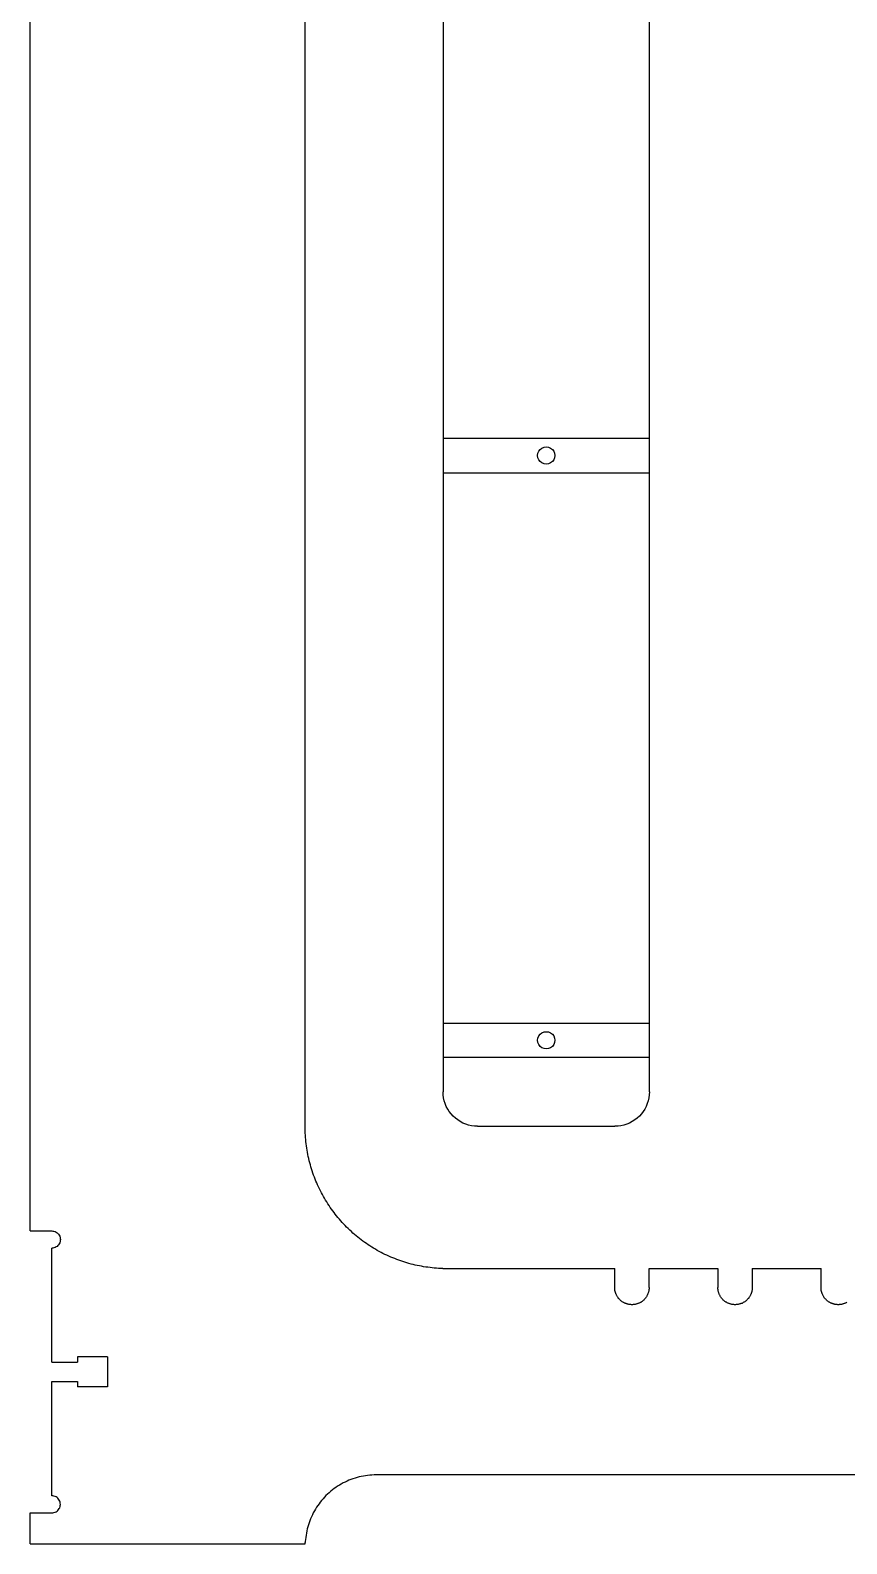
# Model space of a CAD drawing. Extents: x -24.7 to 24.7, y -45.9 to 45.9.
# Drawn here: x 0.98 to 12.85, y -45.93 to -23.93 of the extents above; entities that cross this region are included whole.
import ezdxf

# ---------------------------------------------------------------- set-up
doc = ezdxf.new("R2010")
doc.units = 0
doc.header["$MEASUREMENT"] = 0
doc.layers.get('0').update_dxf_attribs({"linetype": 'CONTINUOUS'})

msp = doc.modelspace()

# ---------------------------------------------------------------- linework, layer by layer
at = {"color": 3}
for p, q in [((4.98, -39.928), (4.98, -7.928)), ((0.981, -41.381), (0.981, -9.728)), ((6.984, -21.86), (6.984, -29.86)), ((9.984, -29.86), (9.984, -21.86)), ((6.984, -29.86), (6.984, -30.36)), ((9.984, -30.36), (9.984, -29.86)), ((6.984, -30.36), (6.984, -38.36)), ((9.984, -38.36), (9.984, -30.36)), ((6.984, -38.36), (6.984, -38.86)), ((9.984, -38.86), (9.984, -38.36)), ((6.984, -38.86), (6.984, -39.359)), ((9.984, -39.359), (9.984, -38.86)), ((1.294, -43.29), (1.294, -41.631)), ((9.48, -42.203), (9.48, -41.928)), ((9.98, -42.203), (9.98, -41.928)), ((10.98, -41.928), (10.98, -42.203)), ((11.48, -41.928), (11.48, -42.203)), ((12.48, -42.203), (12.48, -41.928)), ((1.669, -43.209), (1.669, -43.29)), ((2.106, -43.209), (2.106, -43.647)), ((1.294, -45.231), (1.294, -43.571)), ((1.669, -43.571), (1.669, -43.647)), ((0.981, -45.928), (0.981, -45.481))]:
    msp.add_line(p, q, dxfattribs=at)
at = {"color": 1}
for p, q in [((9.984, -29.86), (6.984, -29.86)), ((6.984, -30.36), (9.984, -30.36)), ((6.984, -38.36), (9.984, -38.36)), ((9.984, -38.86), (6.984, -38.86)), ((7.484, -39.859), (9.484, -39.859)), ((0.981, -41.381), (1.294, -41.381)), ((6.98, -41.928), (9.48, -41.928)), ((9.98, -41.928), (10.98, -41.928)), ((11.48, -41.928), (12.48, -41.928)), ((1.294, -43.29), (1.669, -43.29)), ((2.106, -43.209), (1.669, -43.209)), ((1.294, -43.571), (1.669, -43.571)), ((2.106, -43.647), (1.669, -43.647)), ((20.979, -44.928), (5.98, -44.928)), ((0.981, -45.481), (1.294, -45.481)), ((0.981, -45.928), (4.98, -45.928))]:
    msp.add_line(p, q, dxfattribs=at)
for p, q in [((8.359, -30.11), (8.364, -30.077)), ((8.364, -30.142), (8.359, -30.11)), ((8.364, -30.077), (8.376, -30.047)), ((8.376, -30.047), (8.396, -30.021)), ((8.396, -30.021), (8.422, -30.001)), ((8.422, -30.001), (8.452, -29.989)), ((8.452, -29.989), (8.484, -29.985)), ((8.484, -29.985), (8.517, -29.989)), ((8.517, -29.989), (8.547, -30.001)), ((8.547, -30.001), (8.573, -30.021)), ((8.573, -30.021), (8.593, -30.047)), ((8.593, -30.047), (8.605, -30.077)), ((8.605, -30.077), (8.609, -30.11)), ((8.609, -30.11), (8.605, -30.142)), ((8.376, -30.172), (8.364, -30.142)), ((8.396, -30.198), (8.376, -30.172)), ((8.422, -30.218), (8.396, -30.198)), ((8.452, -30.23), (8.422, -30.218)), ((8.484, -30.235), (8.452, -30.23)), ((8.517, -30.23), (8.484, -30.235)), ((8.547, -30.218), (8.517, -30.23)), ((8.573, -30.198), (8.547, -30.218)), ((8.593, -30.172), (8.573, -30.198)), ((8.605, -30.142), (8.593, -30.172)), ((8.422, -38.501), (8.452, -38.489)), ((8.452, -38.489), (8.484, -38.485)), ((8.484, -38.485), (8.517, -38.489)), ((8.517, -38.489), (8.547, -38.501)), ((8.359, -38.61), (8.364, -38.577)), ((8.364, -38.642), (8.359, -38.61)), ((8.364, -38.577), (8.376, -38.547)), ((8.376, -38.672), (8.364, -38.642)), ((8.376, -38.547), (8.396, -38.521)), ((8.396, -38.698), (8.376, -38.672)), ((8.396, -38.521), (8.422, -38.501)), ((8.422, -38.718), (8.396, -38.698)), ((8.452, -38.73), (8.422, -38.718)), ((8.547, -38.718), (8.517, -38.73)), ((8.547, -38.501), (8.573, -38.521)), ((8.573, -38.698), (8.547, -38.718)), ((8.573, -38.521), (8.593, -38.547)), ((8.593, -38.672), (8.573, -38.698)), ((8.593, -38.547), (8.605, -38.577)), ((8.605, -38.642), (8.593, -38.672)), ((8.605, -38.577), (8.609, -38.61)), ((8.609, -38.61), (8.605, -38.642)), ((8.484, -38.735), (8.452, -38.73)), ((8.517, -38.73), (8.484, -38.735)), ((6.986, -39.402), (6.984, -39.359)), ((9.984, -39.359), (9.983, -39.402)), ((6.992, -39.446), (6.986, -39.402)), ((7.002, -39.488), (6.992, -39.446)), ((7.015, -39.53), (7.002, -39.488)), ((7.031, -39.57), (7.015, -39.53)), ((7.051, -39.609), (7.031, -39.57)), ((9.938, -39.57), (9.918, -39.609)), ((9.954, -39.53), (9.938, -39.57)), ((9.967, -39.488), (9.954, -39.53)), ((9.977, -39.446), (9.967, -39.488)), ((9.983, -39.402), (9.977, -39.446)), ((7.075, -39.646), (7.051, -39.609)), ((7.101, -39.68), (7.075, -39.646)), ((7.131, -39.712), (7.101, -39.68)), ((7.163, -39.742), (7.131, -39.712)), ((7.198, -39.768), (7.163, -39.742)), ((7.234, -39.792), (7.198, -39.768)), ((7.273, -39.812), (7.234, -39.792)), ((7.313, -39.829), (7.273, -39.812)), ((9.696, -39.812), (9.656, -39.829)), ((9.734, -39.792), (9.696, -39.812)), ((9.771, -39.768), (9.734, -39.792)), ((9.806, -39.742), (9.771, -39.768)), ((9.838, -39.712), (9.806, -39.742)), ((9.868, -39.68), (9.838, -39.712)), ((9.894, -39.646), (9.868, -39.68)), ((9.918, -39.609), (9.894, -39.646)), ((4.981, -39.959), (4.98, -39.928)), ((4.983, -39.99), (4.981, -39.959)), ((4.985, -40.021), (4.983, -39.99)), ((4.987, -40.052), (4.985, -40.021)), ((7.355, -39.842), (7.313, -39.829)), ((7.398, -39.851), (7.355, -39.842)), ((7.441, -39.857), (7.398, -39.851)), ((7.484, -39.859), (7.441, -39.857)), ((9.528, -39.857), (9.484, -39.859)), ((9.571, -39.851), (9.528, -39.857)), ((9.614, -39.842), (9.571, -39.851)), ((9.656, -39.829), (9.614, -39.842)), ((4.99, -40.083), (4.987, -40.052)), ((4.994, -40.114), (4.99, -40.083)), ((4.998, -40.145), (4.994, -40.114)), ((5.002, -40.176), (4.998, -40.145)), ((5.007, -40.207), (5.002, -40.176)), ((5.012, -40.238), (5.007, -40.207)), ((5.018, -40.268), (5.012, -40.238)), ((5.024, -40.299), (5.018, -40.268)), ((5.031, -40.329), (5.024, -40.299)), ((5.038, -40.36), (5.031, -40.329)), ((5.046, -40.39), (5.038, -40.36)), ((5.054, -40.42), (5.046, -40.39)), ((5.063, -40.45), (5.054, -40.42)), ((5.072, -40.48), (5.063, -40.45)), ((5.081, -40.509), (5.072, -40.48)), ((5.091, -40.539), (5.081, -40.509)), ((5.101, -40.568), (5.091, -40.539)), ((5.112, -40.598), (5.101, -40.568)), ((5.123, -40.627), (5.112, -40.598)), ((5.135, -40.656), (5.123, -40.627)), ((5.147, -40.684), (5.135, -40.656)), ((5.16, -40.713), (5.147, -40.684)), ((5.173, -40.741), (5.16, -40.713)), ((5.186, -40.769), (5.173, -40.741)), ((5.2, -40.797), (5.186, -40.769)), ((5.214, -40.825), (5.2, -40.797)), ((5.229, -40.853), (5.214, -40.825)), ((5.244, -40.88), (5.229, -40.853)), ((5.26, -40.907), (5.244, -40.88)), ((5.275, -40.934), (5.26, -40.907)), ((5.292, -40.96), (5.275, -40.934)), ((5.309, -40.987), (5.292, -40.96)), ((5.326, -41.013), (5.309, -40.987)), ((5.343, -41.038), (5.326, -41.013)), ((5.361, -41.064), (5.343, -41.038)), ((5.379, -41.089), (5.361, -41.064)), ((5.398, -41.114), (5.379, -41.089)), ((5.417, -41.139), (5.398, -41.114)), ((5.436, -41.163), (5.417, -41.139)), ((5.456, -41.187), (5.436, -41.163)), ((5.476, -41.211), (5.456, -41.187)), ((5.497, -41.235), (5.476, -41.211)), ((5.518, -41.258), (5.497, -41.235)), ((5.539, -41.281), (5.518, -41.258)), ((5.56, -41.303), (5.539, -41.281)), ((5.582, -41.326), (5.56, -41.303)), ((5.604, -41.347), (5.582, -41.326)), ((5.627, -41.369), (5.604, -41.347)), ((1.294, -41.381), (1.31, -41.382)), ((1.31, -41.382), (1.326, -41.385)), ((1.326, -41.385), (1.341, -41.39)), ((1.341, -41.39), (1.356, -41.398)), ((1.356, -41.398), (1.37, -41.407)), ((1.37, -41.407), (1.382, -41.417)), ((1.382, -41.417), (1.393, -41.43)), ((1.393, -41.43), (1.402, -41.443)), ((1.402, -41.568), (1.393, -41.582)), ((1.402, -41.443), (1.409, -41.458)), ((1.409, -41.554), (1.402, -41.568)), ((1.409, -41.458), (1.414, -41.473)), ((1.414, -41.538), (1.409, -41.554)), ((1.414, -41.473), (1.418, -41.489)), ((1.418, -41.522), (1.414, -41.538)), ((1.418, -41.489), (1.419, -41.506)), ((1.419, -41.506), (1.418, -41.522)), ((5.65, -41.39), (5.627, -41.369)), ((5.673, -41.411), (5.65, -41.39)), ((5.697, -41.431), (5.673, -41.411)), ((5.72, -41.452), (5.697, -41.431)), ((5.744, -41.471), (5.72, -41.452)), ((5.769, -41.491), (5.744, -41.471)), ((5.794, -41.51), (5.769, -41.491)), ((5.819, -41.528), (5.794, -41.51)), ((5.844, -41.547), (5.819, -41.528)), ((5.869, -41.565), (5.844, -41.547)), ((5.895, -41.582), (5.869, -41.565)), ((1.31, -41.63), (1.294, -41.631)), ((1.326, -41.626), (1.31, -41.63)), ((1.341, -41.621), (1.326, -41.626)), ((1.356, -41.614), (1.341, -41.621)), ((1.37, -41.605), (1.356, -41.614)), ((1.382, -41.594), (1.37, -41.605)), ((1.393, -41.582), (1.382, -41.594)), ((5.921, -41.599), (5.895, -41.582)), ((5.948, -41.616), (5.921, -41.599)), ((5.974, -41.632), (5.948, -41.616)), ((6.001, -41.648), (5.974, -41.632)), ((6.028, -41.664), (6.001, -41.648)), ((6.055, -41.679), (6.028, -41.664)), ((6.083, -41.693), (6.055, -41.679)), ((6.11, -41.708), (6.083, -41.693)), ((6.138, -41.722), (6.11, -41.708)), ((6.167, -41.735), (6.138, -41.722)), ((6.195, -41.748), (6.167, -41.735)), ((6.223, -41.761), (6.195, -41.748)), ((6.252, -41.773), (6.223, -41.761)), ((6.281, -41.784), (6.252, -41.773)), ((6.31, -41.796), (6.281, -41.784)), ((6.339, -41.806), (6.31, -41.796)), ((6.369, -41.817), (6.339, -41.806)), ((6.398, -41.827), (6.369, -41.817)), ((6.428, -41.836), (6.398, -41.827)), ((6.458, -41.845), (6.428, -41.836)), ((6.488, -41.854), (6.458, -41.845)), ((6.518, -41.862), (6.488, -41.854)), ((6.548, -41.869), (6.518, -41.862)), ((6.579, -41.877), (6.548, -41.869)), ((6.609, -41.883), (6.579, -41.877)), ((6.64, -41.89), (6.609, -41.883)), ((6.67, -41.895), (6.64, -41.89)), ((6.701, -41.901), (6.67, -41.895)), ((6.732, -41.906), (6.701, -41.901)), ((6.763, -41.91), (6.732, -41.906)), ((6.794, -41.914), (6.763, -41.91)), ((6.824, -41.917), (6.794, -41.914)), ((6.856, -41.92), (6.824, -41.917)), ((6.887, -41.923), (6.856, -41.92)), ((6.918, -41.925), (6.887, -41.923)), ((6.949, -41.927), (6.918, -41.925)), ((6.98, -41.928), (6.949, -41.927)), ((9.48, -42.211), (9.48, -42.203)), ((9.481, -42.218), (9.48, -42.211)), ((9.481, -42.226), (9.481, -42.218)), ((9.482, -42.234), (9.481, -42.226)), ((9.483, -42.242), (9.482, -42.234)), ((9.978, -42.234), (9.977, -42.242)), ((9.979, -42.226), (9.978, -42.234)), ((9.98, -42.218), (9.979, -42.226)), ((9.98, -42.203), (9.98, -42.211)), ((9.98, -42.211), (9.98, -42.218)), ((10.98, -42.211), (10.98, -42.203)), ((10.981, -42.218), (10.98, -42.211)), ((10.981, -42.226), (10.981, -42.218)), ((10.982, -42.234), (10.981, -42.226)), ((10.983, -42.242), (10.982, -42.234)), ((11.478, -42.234), (11.477, -42.242)), ((11.479, -42.226), (11.478, -42.234)), ((11.48, -42.218), (11.479, -42.226)), ((11.48, -42.203), (11.48, -42.211)), ((11.48, -42.211), (11.48, -42.218)), ((12.48, -42.211), (12.48, -42.203)), ((12.481, -42.218), (12.48, -42.211)), ((12.481, -42.226), (12.481, -42.218)), ((12.482, -42.234), (12.481, -42.226)), ((12.483, -42.242), (12.482, -42.234)), ((9.484, -42.25), (9.483, -42.242)), ((9.486, -42.257), (9.484, -42.25)), ((9.488, -42.265), (9.486, -42.257)), ((9.49, -42.273), (9.488, -42.265)), ((9.492, -42.28), (9.49, -42.273)), ((9.495, -42.287), (9.492, -42.28)), ((9.498, -42.295), (9.495, -42.287)), ((9.501, -42.302), (9.498, -42.295)), ((9.504, -42.309), (9.501, -42.302)), ((9.507, -42.316), (9.504, -42.309)), ((9.511, -42.323), (9.507, -42.316)), ((9.515, -42.33), (9.511, -42.323)), ((9.519, -42.337), (9.515, -42.33)), ((9.523, -42.343), (9.519, -42.337)), ((9.528, -42.35), (9.523, -42.343)), ((9.532, -42.356), (9.528, -42.35)), ((9.537, -42.362), (9.532, -42.356)), ((9.542, -42.368), (9.537, -42.362)), ((9.548, -42.374), (9.542, -42.368)), ((9.553, -42.38), (9.548, -42.374)), ((9.559, -42.385), (9.553, -42.38)), ((9.565, -42.39), (9.559, -42.385)), ((9.571, -42.395), (9.565, -42.39)), ((9.577, -42.4), (9.571, -42.395)), ((9.583, -42.405), (9.577, -42.4)), ((9.589, -42.41), (9.583, -42.405)), ((9.596, -42.414), (9.589, -42.41)), ((9.603, -42.418), (9.596, -42.414)), ((9.61, -42.422), (9.603, -42.418)), ((9.617, -42.426), (9.61, -42.422)), ((9.624, -42.429), (9.617, -42.426)), ((9.631, -42.432), (9.624, -42.429)), ((9.638, -42.435), (9.631, -42.432)), ((9.645, -42.438), (9.638, -42.435)), ((9.653, -42.441), (9.645, -42.438)), ((9.66, -42.443), (9.653, -42.441)), ((9.668, -42.445), (9.66, -42.443)), ((9.675, -42.447), (9.668, -42.445)), ((9.683, -42.448), (9.675, -42.447)), ((9.691, -42.45), (9.683, -42.448)), ((9.699, -42.451), (9.691, -42.45)), ((9.706, -42.452), (9.699, -42.451)), ((9.714, -42.452), (9.706, -42.452)), ((9.722, -42.453), (9.714, -42.452)), ((9.73, -42.453), (9.722, -42.453)), ((9.738, -42.453), (9.73, -42.453)), ((9.746, -42.452), (9.738, -42.453)), ((9.754, -42.452), (9.746, -42.452)), ((9.761, -42.451), (9.754, -42.452)), ((9.769, -42.45), (9.761, -42.451)), ((9.777, -42.448), (9.769, -42.45)), ((9.785, -42.447), (9.777, -42.448)), ((9.792, -42.445), (9.785, -42.447)), ((9.8, -42.443), (9.792, -42.445)), ((9.807, -42.441), (9.8, -42.443)), ((9.815, -42.438), (9.807, -42.441)), ((9.822, -42.435), (9.815, -42.438)), ((9.829, -42.432), (9.822, -42.435)), ((9.836, -42.429), (9.829, -42.432)), ((9.844, -42.426), (9.836, -42.429)), ((9.85, -42.422), (9.844, -42.426)), ((9.85, -42.422), (9.857, -42.418)), ((9.857, -42.418), (9.864, -42.414)), ((9.871, -42.41), (9.864, -42.414)), ((9.877, -42.405), (9.871, -42.41)), ((9.883, -42.4), (9.877, -42.405)), ((9.889, -42.395), (9.883, -42.4)), ((9.895, -42.39), (9.889, -42.395)), ((9.901, -42.385), (9.895, -42.39)), ((9.907, -42.38), (9.901, -42.385)), ((9.912, -42.374), (9.907, -42.38)), ((9.918, -42.368), (9.912, -42.374)), ((9.923, -42.362), (9.918, -42.368)), ((9.928, -42.356), (9.923, -42.362)), ((9.932, -42.35), (9.928, -42.356)), ((9.937, -42.343), (9.932, -42.35)), ((9.941, -42.337), (9.937, -42.343)), ((9.945, -42.33), (9.941, -42.337)), ((9.949, -42.323), (9.945, -42.33)), ((9.953, -42.316), (9.949, -42.323)), ((9.956, -42.309), (9.953, -42.316)), ((9.959, -42.302), (9.956, -42.309)), ((9.962, -42.295), (9.959, -42.302)), ((9.965, -42.287), (9.962, -42.295)), ((9.968, -42.28), (9.965, -42.287)), ((9.97, -42.273), (9.968, -42.28)), ((9.972, -42.265), (9.97, -42.273)), ((9.974, -42.257), (9.972, -42.265)), ((9.976, -42.25), (9.974, -42.257)), ((9.977, -42.242), (9.976, -42.25)), ((10.984, -42.25), (10.983, -42.242)), ((10.986, -42.257), (10.984, -42.25)), ((10.988, -42.265), (10.986, -42.257)), ((10.99, -42.273), (10.988, -42.265)), ((10.992, -42.28), (10.99, -42.273)), ((10.995, -42.287), (10.992, -42.28)), ((10.998, -42.295), (10.995, -42.287)), ((11.001, -42.302), (10.998, -42.295)), ((11.004, -42.309), (11.001, -42.302)), ((11.007, -42.316), (11.004, -42.309)), ((11.011, -42.323), (11.007, -42.316)), ((11.015, -42.33), (11.011, -42.323)), ((11.019, -42.337), (11.015, -42.33)), ((11.023, -42.343), (11.019, -42.337)), ((11.028, -42.35), (11.023, -42.343)), ((11.032, -42.356), (11.028, -42.35)), ((11.037, -42.362), (11.032, -42.356)), ((11.042, -42.368), (11.037, -42.362)), ((11.048, -42.374), (11.042, -42.368)), ((11.053, -42.38), (11.048, -42.374)), ((11.059, -42.385), (11.053, -42.38)), ((11.065, -42.39), (11.059, -42.385)), ((11.071, -42.395), (11.065, -42.39)), ((11.077, -42.4), (11.071, -42.395)), ((11.083, -42.405), (11.077, -42.4)), ((11.089, -42.41), (11.083, -42.405)), ((11.096, -42.414), (11.089, -42.41)), ((11.103, -42.418), (11.096, -42.414)), ((11.11, -42.422), (11.103, -42.418)), ((11.117, -42.426), (11.11, -42.422)), ((11.124, -42.429), (11.117, -42.426)), ((11.131, -42.432), (11.124, -42.429)), ((11.138, -42.435), (11.131, -42.432)), ((11.145, -42.438), (11.138, -42.435)), ((11.153, -42.441), (11.145, -42.438)), ((11.16, -42.443), (11.153, -42.441)), ((11.168, -42.445), (11.16, -42.443)), ((11.175, -42.447), (11.168, -42.445)), ((11.183, -42.448), (11.175, -42.447)), ((11.191, -42.45), (11.183, -42.448)), ((11.199, -42.451), (11.191, -42.45)), ((11.206, -42.452), (11.199, -42.451)), ((11.214, -42.452), (11.206, -42.452)), ((11.222, -42.453), (11.214, -42.452)), ((11.23, -42.453), (11.222, -42.453)), ((11.238, -42.453), (11.23, -42.453)), ((11.246, -42.452), (11.238, -42.453)), ((11.254, -42.452), (11.246, -42.452)), ((11.261, -42.451), (11.254, -42.452)), ((11.269, -42.45), (11.261, -42.451)), ((11.277, -42.448), (11.269, -42.45)), ((11.285, -42.447), (11.277, -42.448)), ((11.292, -42.445), (11.285, -42.447)), ((11.3, -42.443), (11.292, -42.445)), ((11.307, -42.441), (11.3, -42.443)), ((11.315, -42.438), (11.307, -42.441)), ((11.322, -42.435), (11.315, -42.438)), ((11.322, -42.435), (11.329, -42.432)), ((11.329, -42.432), (11.336, -42.429)), ((11.344, -42.426), (11.336, -42.429)), ((11.35, -42.422), (11.344, -42.426)), ((11.357, -42.418), (11.35, -42.422)), ((11.364, -42.414), (11.357, -42.418)), ((11.371, -42.41), (11.364, -42.414)), ((11.377, -42.405), (11.371, -42.41)), ((11.383, -42.4), (11.377, -42.405)), ((11.389, -42.395), (11.383, -42.4)), ((11.395, -42.39), (11.389, -42.395)), ((11.401, -42.385), (11.395, -42.39)), ((11.407, -42.38), (11.401, -42.385)), ((11.412, -42.374), (11.407, -42.38)), ((11.418, -42.368), (11.412, -42.374)), ((11.423, -42.362), (11.418, -42.368)), ((11.428, -42.356), (11.423, -42.362)), ((11.432, -42.35), (11.428, -42.356)), ((11.437, -42.343), (11.432, -42.35)), ((11.441, -42.337), (11.437, -42.343)), ((11.445, -42.33), (11.441, -42.337)), ((11.449, -42.323), (11.445, -42.33)), ((11.453, -42.316), (11.449, -42.323)), ((11.456, -42.309), (11.453, -42.316)), ((11.459, -42.302), (11.456, -42.309)), ((11.462, -42.295), (11.459, -42.302)), ((11.465, -42.287), (11.462, -42.295)), ((11.468, -42.28), (11.465, -42.287)), ((11.47, -42.273), (11.468, -42.28)), ((11.472, -42.265), (11.47, -42.273)), ((11.474, -42.257), (11.472, -42.265)), ((11.476, -42.25), (11.474, -42.257)), ((11.477, -42.242), (11.476, -42.25)), ((12.484, -42.25), (12.483, -42.242)), ((12.486, -42.257), (12.484, -42.25)), ((12.488, -42.265), (12.486, -42.257)), ((12.49, -42.273), (12.488, -42.265)), ((12.492, -42.28), (12.49, -42.273)), ((12.495, -42.287), (12.492, -42.28)), ((12.498, -42.295), (12.495, -42.287)), ((12.501, -42.302), (12.498, -42.295)), ((12.504, -42.309), (12.501, -42.302)), ((12.507, -42.316), (12.504, -42.309)), ((12.511, -42.323), (12.507, -42.316)), ((12.515, -42.33), (12.511, -42.323)), ((12.519, -42.337), (12.515, -42.33)), ((12.523, -42.343), (12.519, -42.337)), ((12.528, -42.35), (12.523, -42.343)), ((12.532, -42.356), (12.528, -42.35)), ((12.537, -42.362), (12.532, -42.356)), ((12.542, -42.368), (12.537, -42.362)), ((12.548, -42.374), (12.542, -42.368)), ((12.553, -42.38), (12.548, -42.374)), ((12.559, -42.385), (12.553, -42.38)), ((12.565, -42.39), (12.559, -42.385)), ((12.571, -42.395), (12.565, -42.39)), ((12.577, -42.4), (12.571, -42.395)), ((12.583, -42.405), (12.577, -42.4)), ((12.589, -42.41), (12.583, -42.405)), ((12.596, -42.414), (12.589, -42.41)), ((12.603, -42.418), (12.596, -42.414)), ((12.61, -42.422), (12.603, -42.418)), ((12.617, -42.426), (12.61, -42.422)), ((12.624, -42.429), (12.617, -42.426)), ((12.631, -42.432), (12.624, -42.429)), ((12.638, -42.435), (12.631, -42.432)), ((12.645, -42.438), (12.638, -42.435)), ((12.653, -42.441), (12.645, -42.438)), ((12.66, -42.443), (12.653, -42.441)), ((12.668, -42.445), (12.66, -42.443)), ((12.675, -42.447), (12.668, -42.445)), ((12.683, -42.448), (12.675, -42.447)), ((12.691, -42.45), (12.683, -42.448)), ((12.699, -42.451), (12.691, -42.45)), ((12.706, -42.452), (12.699, -42.451)), ((12.714, -42.452), (12.706, -42.452)), ((12.722, -42.453), (12.714, -42.452)), ((12.73, -42.453), (12.722, -42.453)), ((12.738, -42.453), (12.73, -42.453)), ((12.746, -42.452), (12.738, -42.453)), ((12.754, -42.452), (12.746, -42.452)), ((12.761, -42.451), (12.754, -42.452)), ((12.769, -42.45), (12.761, -42.451)), ((12.777, -42.448), (12.769, -42.45)), ((12.785, -42.447), (12.777, -42.448)), ((12.792, -42.445), (12.785, -42.447)), ((12.8, -42.443), (12.792, -42.445)), ((12.807, -42.441), (12.8, -42.443)), ((12.815, -42.438), (12.807, -42.441)), ((12.822, -42.435), (12.815, -42.438)), ((12.829, -42.432), (12.822, -42.435)), ((12.836, -42.429), (12.829, -42.432)), ((12.844, -42.426), (12.836, -42.429)), ((12.85, -42.422), (12.844, -42.426)), ((12.857, -42.418), (12.85, -42.422)), ((5.451, -45.092), (5.425, -45.109)), ((5.477, -45.076), (5.451, -45.092)), ((5.504, -45.06), (5.477, -45.076)), ((5.531, -45.045), (5.504, -45.06)), ((5.559, -45.031), (5.531, -45.045)), ((5.588, -45.018), (5.559, -45.031)), ((5.616, -45.005), (5.588, -45.018)), ((5.645, -44.994), (5.616, -45.005)), ((5.674, -44.983), (5.645, -44.994)), ((5.704, -44.974), (5.674, -44.983)), ((5.734, -44.965), (5.704, -44.974)), ((5.764, -44.957), (5.734, -44.965)), ((5.795, -44.95), (5.764, -44.957)), ((5.825, -44.944), (5.795, -44.95)), ((5.856, -44.939), (5.825, -44.944)), ((5.887, -44.935), (5.856, -44.939)), ((5.918, -44.931), (5.887, -44.935)), ((5.949, -44.929), (5.918, -44.931)), ((5.98, -44.928), (5.949, -44.929)), ((1.31, -45.232), (1.294, -45.231)), ((1.326, -45.235), (1.31, -45.232)), ((1.341, -45.24), (1.326, -45.235)), ((1.356, -45.248), (1.341, -45.24)), ((1.37, -45.257), (1.356, -45.248)), ((1.382, -45.267), (1.37, -45.257)), ((1.393, -45.28), (1.382, -45.267)), ((1.402, -45.293), (1.393, -45.28)), ((1.409, -45.308), (1.402, -45.293)), ((1.414, -45.323), (1.409, -45.308)), ((5.218, -45.298), (5.199, -45.322)), ((5.238, -45.274), (5.218, -45.298)), ((5.259, -45.251), (5.238, -45.274)), ((5.281, -45.229), (5.259, -45.251)), ((5.304, -45.207), (5.281, -45.229)), ((5.327, -45.186), (5.304, -45.207)), ((5.35, -45.166), (5.327, -45.186)), ((5.374, -45.146), (5.35, -45.166)), ((5.399, -45.127), (5.374, -45.146)), ((5.425, -45.109), (5.399, -45.127)), ((1.294, -45.481), (1.31, -45.48)), ((1.31, -45.48), (1.326, -45.476)), ((1.326, -45.476), (1.341, -45.471)), ((1.341, -45.471), (1.356, -45.464)), ((1.356, -45.464), (1.37, -45.455)), ((1.37, -45.455), (1.382, -45.444)), ((1.382, -45.444), (1.393, -45.432)), ((1.393, -45.432), (1.402, -45.418)), ((1.402, -45.418), (1.409, -45.404)), ((1.409, -45.404), (1.414, -45.388)), ((1.418, -45.339), (1.414, -45.323)), ((1.414, -45.388), (1.418, -45.372)), ((1.419, -45.356), (1.418, -45.339)), ((1.418, -45.372), (1.419, -45.356)), ((5.07, -45.535), (5.058, -45.564)), ((5.083, -45.507), (5.07, -45.535)), ((5.097, -45.479), (5.083, -45.507)), ((5.112, -45.452), (5.097, -45.479)), ((5.128, -45.425), (5.112, -45.452)), ((5.144, -45.398), (5.128, -45.425)), ((5.162, -45.372), (5.144, -45.398)), ((5.18, -45.347), (5.162, -45.372)), ((5.199, -45.322), (5.18, -45.347)), ((5.002, -45.742), (4.996, -45.773)), ((5.009, -45.712), (5.002, -45.742)), ((5.017, -45.682), (5.009, -45.712)), ((5.026, -45.652), (5.017, -45.682)), ((5.036, -45.622), (5.026, -45.652)), ((5.046, -45.593), (5.036, -45.622)), ((5.058, -45.564), (5.046, -45.593)), ((4.981, -45.897), (4.98, -45.912)), ((4.98, -45.928), (4.98, -45.912)), ((4.984, -45.866), (4.981, -45.897)), ((4.987, -45.835), (4.984, -45.866)), ((4.991, -45.804), (4.987, -45.835)), ((4.996, -45.773), (4.991, -45.804))]:
    msp.add_line(p, q)

doc.saveas('drawing.dxf')
